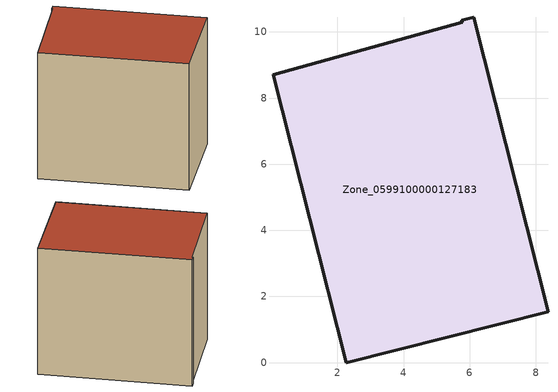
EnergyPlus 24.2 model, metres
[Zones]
Zone_0599100000127183
 floor ground (C_G): 8.37,1.53 2.27,0 0.05,8.71 5.78,10.29 5.77,10.35 6.13,10.44 z0
 wall outside (C_F): 8.37,1.53 6.13,10.44 5.77,10.35 5.78,10.29 0.05,8.71 2.27,0 8.37,1.53 z0:8.19
 roof outside (C_R): 2.27,0 8.37,1.53 6.13,10.44 5.77,10.35 5.78,10.29 0.05,8.71 z8.19
[BUILDING]
Pand.0599100000127183: North Axis=0; Terrain=City; Loads Convergence Tolerance Value=0.04; Temperature Convergence Tolerance Value=0.4; Solar Distribution=FullExterior; Maximum Number of Warmup Days=25; Minimum Number of Warmup Days=1
[Site:Location]
Rotterdam.The.Hague.AP_ZH_NLD Design_Conditions: Latitude=51.96; Longitude=4.45; Time Zone=1; Elevation=-4.5
[SITE:GROUNDTEMPERATURE:BUILDINGSURFACE]
18, 18, 18, 18, 18, 18, 18, 18, 18, 18, 18, 18
[MATERIAL] Thermal Absorptance=0.9; Solar Absorptance=0.7; Visible Absorptance=0.7
Name | Roughness | Thickness | Conductivity | Density | Specific Heat
G.TI.1946-1964 | MediumSmooth | 0.15 | 1 | 540 | 1210
F.TI.1946-1964 | Rough | 0.3 | 0.857143 | 1920 | 840
R.TI.1946-1964 | MediumRough | 0.2 | 0.277778 | 1500 | 1000
[CONSTRUCTION]
C_G: G.TI.1946-1964
C_F: F.TI.1946-1964
C_R: R.TI.1946-1964
[ZONE]
Zone_0599100000127183: Type=1; Multiplier=1; Ceiling Height=Autocalculate; Volume=Autocalculate; Floor Area=autocalculate; Part of Total Floor Area=Yes
[ZONEINFILTRATION:DESIGNFLOWRATE]
Infil_Zone_0599100000127183: Zone or ZoneList or Space or SpaceList=Zone_0599100000127183; Schedule=AlwaysOn; Design Flow Rate Calculation Method=Flow/Area; Flow Rate per Floor Area=0.003; Constant Term Coefficient=1; Temperature Term Coefficient=0; Velocity Term Coefficient=0; Velocity Squared Term Coefficient=0
[HVACTEMPLATE:ZONE:IDEALLOADSAIRSYSTEM]
Zone_0599100000127183: Maximum Heating Supply Air Temperature=50; Minimum Cooling Supply Air Temperature=13; Maximum Heating Supply Air Humidity Ratio=0.0156; Minimum Cooling Supply Air Humidity Ratio=0.0077; Heating Limit=NoLimit; Cooling Limit=NoLimit; Dehumidification Control Type=ConstantSensibleHeatRatio; Cooling Sensible Heat Ratio=0.7; Dehumidification Setpoint=60; Humidification Control Type=None; Humidification Setpoint=30; Outdoor Air Method=None; Outdoor Air Flow Rate per Person=0.00944; Outdoor Air Flow Rate per Zone Floor Area=0; Outdoor Air Flow Rate per Zone=0; Demand Controlled Ventilation Type=None; Outdoor Air Economizer Type=NoEconomizer; Heat Recovery Type=None; Sensible Heat Recovery Effectiveness=0.7; Latent Heat Recovery Effectiveness=0.65
[ZONECONTROL:THERMOSTAT]
ThermostatControl_Zone_0599100000127183: Zone or ZoneList=Zone_0599100000127183; Control Type Schedule=DualSetpointControlType; Control 1=Thermostat_Zone_0599100000127183; Temperature Difference Between Cutout And Setpoint=0
[THERMOSTATSETPOINT:DUALSETPOINT]
Thermostat_Zone_0599100000127183: Heating Setpoint Temperature Schedule=HeatingSetpoint_Zone_0599100000127183; Cooling Setpoint Temperature Schedule=CoolingSetpoint_Zone_0599100000127183
[SCHEDULE:COMPACT]
HeatingSetpoint_Zone_0599100000127183: Through: 12/31, For: AllDays, Until: 24:00, 21
CoolingSetpoint_Zone_0599100000127183: Through: 12/31, For: AllDays, Until: 24:00, 24
DualSetpointControlType: Through: 12/31, For: AllDays, Until: 24:00, 4
AlwaysOn: Through: 12/31, For: AllDays, Until: 24:00, 1
